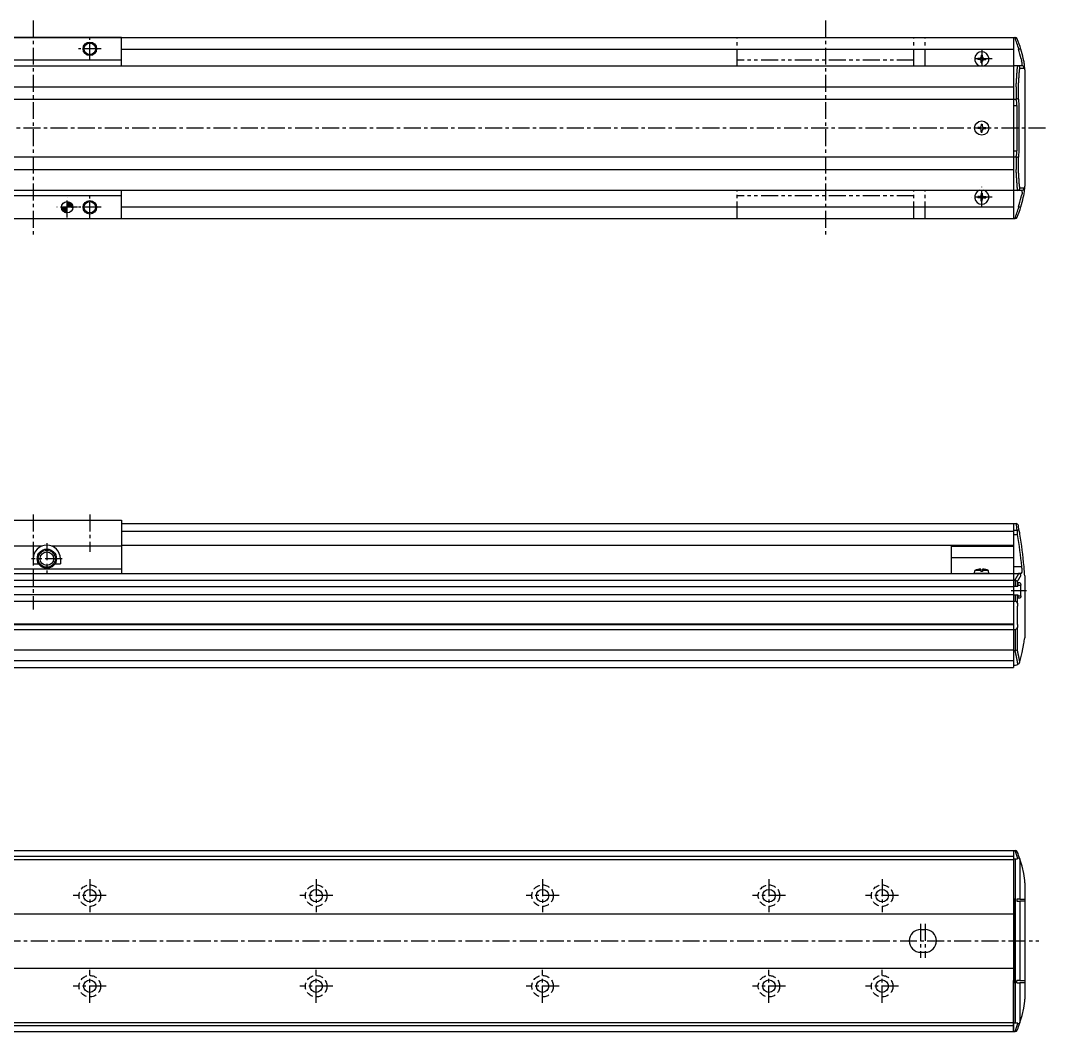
# Model space of a CAD drawing. Extents: x -493 to 383, y 42 to 537.
# Drawn here: x -70.1 to 382.6, y 90.5 to 536.9 of the extents above; entities that cross this region are included whole.
import ezdxf

# ---------------------------------------------------------------- set-up
doc = ezdxf.new("R2010")
doc.units = 0
for name, pattern in [('CENTER', [12, 7.5, -1.5, 1.5, -1.5]), ('DASHED', [4.5, 3, -1.5]), ('PHANTOM', [15, 7.5, -1.5, 1.5, -1.5, 1.5, -1.5])]:
    doc.linetypes.add(name, pattern=pattern)
doc.layers.get('0').update_dxf_attribs({"linetype": 'CONTINUOUS'})
doc.layers.add('CENTER', color=1, linetype='CENTER')

# ---------------------------------------------------------------- blocks, each defined once
blk = doc.blocks.new('DTL0004')
at = {"color": 0, "linetype": 'CONTINUOUS'}
for p, q in [((-3.15, 0), (-3.04, 1.3)), ((3.15, 0), (-3.15, 0)), ((-0.4, 1.3), (-3.04, 1.3)), ((-0.4, 1.89), (-0.4, 0.9)), ((0.4, 0.9), (-0.4, 0.9)), ((0.4, 1.89), (0.4, 0.9)), ((3.04, 1.3), (0.4, 1.3)), ((3.15, 0), (3.04, 1.3))]:
    blk.add_line(p, q, dxfattribs=at)
for start, end in [(92.8723, 112.3565), (67.6435, 87.1277)]:
    blk.add_arc((0, -6.08), 7.98, start, end, dxfattribs=at)
at = {"color": 0}
blk.add_point((0, 0), dxfattribs=at)
blk.add_point((0, 0), dxfattribs=at)
blk = doc.blocks.new('*X6')
at = {"color": 0}
for p, q in [((-265.42, 313.16), (-265.26, 313.33)), ((-265.42, 313.27), (-265.36, 313.33)), ((-265.42, 313.05), (-265.16, 313.31)), ((-265.42, 312.94), (-265.07, 313.29)), ((-265.42, 312.82), (-264.99, 313.26)), ((-265.42, 312.71), (-264.91, 313.23)), ((-265.42, 312.6), (-264.83, 313.19)), ((-265.42, 312.49), (-264.76, 313.15)), ((-265.42, 312.38), (-264.7, 313.1)), ((-265.42, 312.27), (-264.63, 313.06)), ((-265.42, 312.15), (-264.57, 313)), ((-265.38, 312.09), (-264.52, 312.95)), ((-265.27, 312.09), (-264.46, 312.89)), ((-265.15, 312.09), (-264.42, 312.83)), ((-265.04, 312.09), (-264.37, 312.76)), ((-264.93, 312.09), (-264.33, 312.69)), ((-264.82, 312.09), (-264.29, 312.62)), ((-264.71, 312.09), (-264.26, 312.54)), ((-264.6, 312.09), (-264.23, 312.45)), ((-266.67, 312.02), (-266.61, 312.09)), ((-266.66, 311.92), (-266.5, 312.09)), ((-266.65, 311.83), (-266.38, 312.09)), ((-266.62, 311.74), (-266.27, 312.09)), ((-266.6, 311.65), (-266.16, 312.09)), ((-266.56, 311.57), (-266.05, 312.09)), ((-266.53, 311.5), (-265.94, 312.09)), ((-266.48, 311.43), (-265.83, 312.09)), ((-266.44, 311.36), (-265.71, 312.09)), ((-266.39, 311.3), (-265.6, 312.09)), ((-266.34, 311.24), (-265.49, 312.09)), ((-266.28, 311.18), (-265.42, 312.04)), ((-266.23, 311.13), (-265.42, 311.93)), ((-266.16, 311.08), (-265.42, 311.82)), ((-266.1, 311.03), (-265.42, 311.71)), ((-266.03, 310.99), (-265.42, 311.59)), ((-265.95, 310.95), (-265.42, 311.48)), ((-265.87, 310.92), (-265.42, 311.37)), ((-265.79, 310.89), (-265.42, 311.26)), ((-265.7, 310.87), (-265.42, 311.15)), ((-265.61, 310.85), (-265.42, 311.04)), ((-265.51, 310.84), (-265.42, 310.92)), ((-264.48, 312.09), (-264.2, 312.37)), ((-264.37, 312.09), (-264.19, 312.27)), ((-264.26, 312.09), (-264.18, 312.17))]:
    blk.add_line(p, q, dxfattribs=at)

msp = doc.modelspace()

# ---------------------------------------------------------------- linework, layer by layer
at = {"color": 7, "linetype": 'CONTINUOUS'}
for p, q in [((-293.52, 529.44), (368.48, 529.44)), ((-25.52, 529.44), (-103.52, 529.44)), ((-25.52, 516.94), (-25.52, 529.44)), ((368.48, 529.44), (368.48, 449.44)), ((368.48, 529.44), (369.07, 529.44)), ((369.26, 529.44), (369.07, 529.44)), ((-25.52, 524.24), (368.48, 524.24)), ((354.23, 521.69), (354.23, 520.93)), ((354.23, 521.69), (354.73, 521.69)), ((354.73, 521.69), (354.73, 520.93)), ((370.87, 524.26), (370.73, 524.24)), ((-293.52, 516.94), (368.48, 516.94)), ((-25.52, 519.44), (-103.52, 519.44)), ((-25.52, 516.94), (368.48, 516.94)), ((352.73, 520.19), (352.73, 519.69)), ((353.48, 520.19), (352.73, 520.19)), ((353.48, 519.69), (352.73, 519.69)), ((354.23, 518.19), (354.23, 518.94)), ((354.23, 518.19), (354.73, 518.19)), ((354.73, 518.19), (354.73, 518.94)), ((355.48, 520.19), (356.23, 520.19)), ((355.48, 519.69), (356.23, 519.69)), ((356.23, 520.19), (356.23, 519.69)), ((372.15, 516.94), (368.48, 516.94)), ((371.87, 519.94), (372.08, 519.2)), ((373.06, 519.16), (372.85, 520.16)), ((373.39, 517.05), (373.38, 517.06)), ((371.32, 515.94), (373.15, 515.94)), ((373.48, 515.09), (373.48, 463.79)), ((-293.52, 507.71), (368.48, 507.71)), ((369.66, 507.69), (369.67, 507.69)), ((369.67, 507.69), (369.67, 502.19)), ((370.66, 502.78), (370.66, 507.51)), ((-293.52, 502.17), (368.48, 502.17)), ((368.48, 502.19), (369.56, 502.19)), ((368.48, 499.44), (370, 499.44)), ((369.67, 502.19), (369.56, 502.19)), ((370, 499.44), (370, 479.44)), ((370.98, 479.44), (370.98, 499.44)), ((352.73, 489.69), (352.73, 489.19)), ((353.48, 489.69), (352.73, 489.69)), ((353.48, 489.19), (352.73, 489.19)), ((354.23, 491.19), (354.23, 490.43)), ((354.23, 491.19), (354.73, 491.19)), ((354.73, 491.19), (354.73, 490.43)), ((355.48, 489.69), (356.23, 489.69)), ((355.48, 489.19), (356.23, 489.19)), ((356.23, 489.69), (356.23, 489.19)), ((354.23, 487.69), (354.23, 488.44)), ((354.23, 487.69), (354.73, 487.69)), ((354.73, 487.69), (354.73, 488.44)), ((-293.52, 476.7), (368.48, 476.7)), ((368.48, 479.44), (370, 479.44)), ((368.48, 476.69), (369.56, 476.69)), ((369.56, 476.69), (369.67, 476.68)), ((369.67, 476.68), (369.67, 471.19)), ((370.66, 471.36), (370.66, 476.1)), ((-293.52, 471.17), (368.48, 471.17)), ((369.67, 471.19), (369.66, 471.19)), ((-291.52, 461.94), (370.48, 461.94)), ((-25.52, 461.94), (368.48, 461.94)), ((-25.52, 449.44), (-25.52, 461.94)), ((368.48, 461.94), (372.15, 461.94)), ((373.15, 462.94), (371.32, 462.94)), ((-25.52, 459.44), (-103.52, 459.44)), ((352.73, 459.19), (352.73, 458.69)), ((353.48, 459.19), (352.73, 459.19)), ((353.48, 458.69), (352.73, 458.69)), ((354.23, 460.69), (354.23, 459.93)), ((354.23, 460.69), (354.73, 460.69)), ((354.23, 457.19), (354.23, 457.94)), ((354.73, 460.69), (354.73, 459.93)), ((354.73, 457.19), (354.73, 457.94)), ((355.48, 459.19), (356.23, 459.19)), ((355.48, 458.69), (356.23, 458.69)), ((356.23, 459.19), (356.23, 458.69)), ((371.87, 458.94), (372.08, 459.67)), ((372.85, 458.72), (373.06, 459.71)), ((373.38, 461.81), (373.39, 461.82)), ((-25.52, 454.64), (368.48, 454.64)), ((354.23, 457.19), (354.73, 457.19)), ((370.87, 454.61), (370.73, 454.63)), ((-293.52, 449.44), (368.48, 449.44)), ((-103.52, 449.44), (-25.52, 449.44)), ((368.48, 449.44), (369.07, 449.44)), ((369.07, 449.44), (369.26, 449.44)), ((-103.52, 316.26), (-25.52, 316.26)), ((-25.52, 316.26), (-25.52, 292.76)), ((-25.52, 314.76), (368.48, 314.76)), ((368.48, 314.76), (368.48, 252.26)), ((368.48, 314.76), (368.48, 305.26)), ((368.48, 314.76), (369.66, 314.76)), ((368.48, 314.76), (368.48, 305.26)), ((369.67, 314.76), (369.66, 314.76)), ((-25.52, 311.4), (368.48, 311.4)), ((368.48, 311.87), (370.18, 311.87)), ((368.48, 309.99), (370.33, 309.99)), ((-103.52, 304.89), (-60.59, 304.89)), ((-56.44, 304.89), (-25.52, 304.89)), ((-25.52, 305.26), (368.48, 305.26)), ((340.98, 305.26), (340.98, 292.76)), ((340.98, 304.79), (368.48, 304.79)), ((-64.52, 299.26), (-64.52, 297.01)), ((-52.52, 299.26), (-52.52, 297.01)), ((340.98, 299.8), (368.48, 299.8)), ((-103.52, 294.76), (-25.52, 294.76)), ((-64.52, 297.01), (-62.13, 297.01)), ((-54.91, 297.01), (-52.52, 297.01)), ((368.48, 295.76), (372.15, 295.76)), ((-293.52, 292.76), (368.48, 292.76)), ((368.48, 292.76), (370.73, 292.76)), ((368.48, 292.76), (368.48, 251.26)), ((371.87, 292.76), (370.73, 292.76)), ((370.73, 292.76), (370.87, 292.75)), ((372.08, 292.85), (371.87, 292.76)), ((373.38, 293.08), (373.39, 293.06)), ((373.48, 291.76), (373.48, 264.26)), ((-293.52, 289.76), (368.48, 289.76)), ((-293.52, 287.01), (368.48, 287.01)), ((368.48, 289.76), (369.07, 289.76)), ((368.48, 287.16), (370.45, 287.16)), ((369.07, 289.76), (369.26, 289.74)), ((369.26, 289.74), (369.26, 287.16)), ((370.2, 287.16), (370.2, 289.18)), ((371.4, 288.61), (370.45, 288.61)), ((370.45, 288.61), (370.45, 287.16)), ((370.45, 287.61), (371.71, 287.61)), ((371.71, 282.91), (371.71, 287.61)), ((-293.52, 283.51), (368.48, 283.51)), ((368.48, 283.36), (370.45, 283.36)), ((369.26, 283.36), (369.26, 280.49)), ((370.2, 279.69), (370.2, 283.36)), ((370.45, 283.36), (370.45, 281.91)), ((370.45, 282.91), (371.71, 282.91)), ((370.45, 281.91), (371.4, 281.91)), ((-293.52, 280.49), (368.48, 280.49)), ((368.48, 280.49), (369.26, 280.49)), ((370.34, 270.26), (370.34, 278.26)), ((-293.52, 270.56), (368.48, 270.56)), ((-293.52, 270.26), (368.48, 270.26)), ((-293.52, 268.02), (368.48, 268.02)), ((368.48, 268.02), (369.26, 268.02)), ((369.26, 268.02), (369.26, 258.76)), ((370.2, 259.03), (370.2, 268.83)), ((-293.52, 259.03), (368.48, 259.03)), ((368.48, 258.76), (369.21, 258.76)), ((369.26, 258.76), (369.21, 258.76)), ((-293.52, 254.26), (368.48, 254.26)), ((371.37, 253.79), (371.33, 253.65)), ((-293.52, 251.26), (368.48, 251.26)), ((368.48, 252.26), (369.43, 252.26)), ((-293.52, 170.47), (368.48, 170.47)), ((-293.52, 167.87), (368.48, 167.87)), ((368.48, 170.47), (368.48, 90.47)), ((368.48, 170.47), (368.48, 148.02)), ((368.48, 170.47), (369.21, 170.47)), ((369.21, 170.47), (369.26, 170.47)), ((-293.52, 166.47), (368.48, 166.47)), ((368.48, 166.72), (369.43, 166.72)), ((369.43, 94.23), (369.43, 166.72)), ((371.33, 166.68), (371.37, 166.56)), ((371.37, 166.56), (371.37, 148.97)), ((373.48, 156.12), (373.48, 104.82)), ((368.93, 148.97), (368.48, 148.97)), ((368.48, 148.02), (368.93, 148.02)), ((368.93, 148.97), (368.93, 111.97)), ((371.37, 148.97), (369.98, 148.97)), ((369.98, 148.97), (369.98, 147.97)), ((369.98, 147.97), (371.37, 147.97)), ((371.37, 148.97), (373.31, 148.97)), ((371.37, 147.97), (371.37, 112.97)), ((373.31, 147.97), (371.37, 147.97)), ((373.31, 148.97), (373.48, 148.92)), ((373.48, 147.91), (373.31, 147.97)), ((-293.52, 142.47), (368.48, 142.47)), ((327.48, 135.47), (329.48, 135.47)), ((327.48, 125.47), (329.48, 125.47)), ((-293.52, 118.47), (368.48, 118.47)), ((368.93, 112.93), (368.48, 112.92)), ((368.48, 90.47), (368.48, 112.92)), ((368.93, 111.97), (368.48, 111.97)), ((371.37, 112.97), (369.98, 112.97)), ((369.98, 111.97), (369.98, 112.97)), ((369.98, 111.97), (371.37, 111.97)), ((371.37, 112.97), (373.31, 112.97)), ((371.37, 111.97), (371.37, 94.39)), ((373.31, 111.97), (371.37, 111.97)), ((373.31, 112.97), (373.48, 113.04)), ((373.48, 112.03), (373.31, 111.97)), ((-293.52, 94.47), (368.48, 94.47)), ((-293.52, 93.07), (368.48, 93.07)), ((368.48, 94.23), (369.43, 94.23)), ((371.37, 94.39), (371.33, 94.27)), ((-293.52, 90.47), (368.48, 90.47)), ((368.48, 90.47), (369.21, 90.47)), ((369.26, 90.47), (369.21, 90.47))]:
    msp.add_line(p, q, dxfattribs=at)
at = {"color": 3, "linetype": 'PHANTOM'}
for p, q in [((246.48, 516.94), (246.48, 529.44)), ((324.48, 516.94), (324.48, 529.44)), ((329.48, 516.94), (329.48, 529.44)), ((324.48, 519.44), (246.48, 519.44)), ((246.48, 449.44), (246.48, 461.94)), ((324.48, 449.44), (324.48, 461.94)), ((329.48, 449.44), (329.48, 461.94)), ((324.48, 459.44), (246.48, 459.44))]:
    msp.add_line(p, q, dxfattribs=at)
at = {"color": 7, "linetype": 'CONTINUOUS'}
for points in [[(371.77, 524.26), (371.77, 524.26), (371.75, 524.28), (371.65, 524.34), (371.45, 524.35), (371.18, 524.32), (370.87, 524.26)], [(372.39, 517.74), (372.29, 518.3), (372.08, 519.2)], [(372.39, 461.13), (372.29, 460.57), (372.08, 459.67)], [(371.77, 454.61), (371.77, 454.61), (371.75, 454.59), (371.65, 454.53), (371.45, 454.52), (371.18, 454.55), (370.87, 454.61)], [(370.33, 309.99), (370.3, 310.42), (370.25, 311.04), (370.2, 311.54), (370.18, 311.87)], [(372.08, 292.85), (372.29, 293.25), (372.39, 293.71)], [(371.4, 288.61), (371.41, 288.61), (371.51, 288.54), (371.6, 288.37), (371.67, 288.13), (371.71, 287.83), (371.71, 287.61)], [(371.71, 282.91), (371.71, 282.81), (371.68, 282.49), (371.62, 282.2), (371.53, 282), (371.42, 281.91), (371.4, 281.91)], [(370.2, 279.69), (370.28, 279.2), (370.34, 278.26)], [(370.34, 270.26), (370.32, 269.71), (370.2, 268.83)], [(371.37, 253.79), (372.29, 257.88), (373.06, 261.84)], [(371.33, 166.68), (371.28, 166.78), (371.14, 166.91), (370.88, 166.97), (370.49, 166.9)], [(373.06, 160.2), (372.29, 163.47), (371.37, 166.56)], [(371.37, 94.39), (372.29, 97.48), (373.06, 100.75)], [(370.49, 94.05), (370.7, 93.99), (371, 93.99), (371.23, 94.1), (371.33, 94.27)]]:
    msp.add_lwpolyline(points, dxfattribs=at)
for points in [[(369.66, 507.68, 0), (369.67, 507.75, 0), (369.67, 507.81, 0), (369.68, 507.87, 0), (369.68, 507.93, 0), (369.68, 507.99, 0), (369.69, 508.06, 0), (369.69, 508.12, 0), (369.7, 508.18, 0), (369.7, 508.24, 0), (369.7, 508.3, 0), (369.71, 508.37, 0), (369.71, 508.43, 0), (369.72, 508.49, 0), (369.72, 508.55, 0), (369.73, 508.61, 0), (369.73, 508.68, 0), (369.73, 508.74, 0), (369.74, 508.8, 0), (369.74, 508.86, 0), (369.75, 508.92, 0), (369.75, 508.99, 0), (369.75, 509.05, 0), (369.76, 509.11, 0), (369.76, 509.17, 0), (369.77, 509.23, 0), (369.77, 509.29, 0), (369.77, 509.36, 0), (369.78, 509.42, 0), (369.78, 509.48, 0), (369.79, 509.54, 0), (369.79, 509.6, 0), (369.8, 509.67, 0), (369.8, 509.73, 0), (369.8, 509.79, 0), (369.81, 509.85, 0), (369.81, 509.91, 0), (369.82, 509.98, 0), (369.82, 510.04, 0), (369.82, 510.1, 0), (369.83, 510.16, 0), (369.83, 510.22, 0), (369.84, 510.29, 0), (369.84, 510.35, 0), (369.84, 510.41, 0), (369.85, 510.47, 0), (369.85, 510.53, 0), (369.86, 510.6, 0), (369.86, 510.66, 0), (369.86, 510.72, 0), (369.87, 510.78, 0), (369.87, 510.84, 0), (369.88, 510.91, 0), (369.88, 510.97, 0), (369.88, 511.03, 0), (369.89, 511.09, 0), (369.89, 511.15, 0), (369.9, 511.22, 0), (369.9, 511.28, 0), (369.9, 511.34, 0), (369.91, 511.4, 0), (369.91, 511.46, 0), (369.92, 511.53, 0), (369.92, 511.59, 0), (369.92, 511.65, 0), (369.93, 511.71, 0), (369.93, 511.77, 0), (369.94, 511.84, 0), (369.94, 511.9, 0), (369.94, 511.96, 0), (369.95, 512.02, 0), (369.95, 512.08, 0), (369.96, 512.15, 0), (369.96, 512.21, 0), (369.96, 512.27, 0), (369.97, 512.33, 0), (369.97, 512.39, 0), (369.98, 512.46, 0), (369.98, 512.52, 0), (369.98, 512.58, 0), (369.99, 512.64, 0), (369.99, 512.7, 0), (370, 512.77, 0), (370, 512.83, 0), (370, 512.89, 0), (370.01, 512.95, 0), (370.01, 513.01, 0), (370.02, 513.08, 0), (370.02, 513.14, 0), (370.02, 513.2, 0), (370.03, 513.26, 0), (370.03, 513.32, 0), (370.04, 513.39, 0), (370.04, 513.45, 0), (370.04, 513.51, 0), (370.05, 513.57, 0), (370.05, 513.63, 0), (370.06, 513.7, 0), (370.06, 513.76, 0), (370.06, 513.82, 0), (370.07, 513.88, 0), (370.07, 513.94, 0), (370.07, 514.01, 0), (370.08, 514.07, 0), (370.08, 514.13, 0), (370.09, 514.19, 0), (370.09, 514.25, 0), (370.09, 514.32, 0), (370.1, 514.38, 0), (370.1, 514.44, 0), (370.11, 514.5, 0), (370.11, 514.56, 0), (370.11, 514.63, 0), (370.12, 514.69, 0), (370.12, 514.75, 0), (370.13, 514.81, 0), (370.13, 514.87, 0), (370.13, 514.94, 0), (370.14, 515, 0), (370.14, 515.06, 0), (370.14, 515.12, 0), (370.15, 515.18, 0), (370.15, 515.25, 0), (370.16, 515.31, 0), (370.16, 515.37, 0), (370.16, 515.43, 0), (370.17, 515.49, 0), (370.17, 515.56, 0), (370.18, 515.62, 0)], [(370.66, 507.51, 0), (370.66, 507.57, 0), (370.67, 507.63, 0), (370.67, 507.69, 0), (370.67, 507.75, 0), (370.68, 507.81, 0), (370.68, 507.87, 0), (370.69, 507.93, 0), (370.69, 507.99, 0), (370.69, 508.05, 0), (370.7, 508.11, 0), (370.7, 508.18, 0), (370.71, 508.24, 0), (370.71, 508.3, 0), (370.72, 508.36, 0), (370.72, 508.42, 0), (370.72, 508.48, 0), (370.73, 508.54, 0), (370.73, 508.6, 0), (370.74, 508.66, 0), (370.74, 508.72, 0), (370.74, 508.78, 0), (370.75, 508.84, 0), (370.75, 508.9, 0), (370.76, 508.96, 0), (370.76, 509.02, 0), (370.76, 509.08, 0), (370.77, 509.15, 0), (370.77, 509.21, 0), (370.78, 509.27, 0), (370.78, 509.33, 0), (370.78, 509.39, 0), (370.79, 509.45, 0), (370.79, 509.51, 0), (370.8, 509.57, 0), (370.8, 509.63, 0), (370.8, 509.69, 0), (370.81, 509.75, 0), (370.81, 509.81, 0), (370.82, 509.87, 0), (370.82, 509.93, 0), (370.82, 509.99, 0), (370.83, 510.06, 0), (370.83, 510.12, 0), (370.84, 510.18, 0), (370.84, 510.24, 0), (370.84, 510.3, 0), (370.85, 510.36, 0), (370.85, 510.42, 0), (370.86, 510.48, 0), (370.86, 510.54, 0), (370.86, 510.6, 0), (370.87, 510.66, 0), (370.87, 510.72, 0), (370.88, 510.78, 0), (370.88, 510.84, 0), (370.88, 510.9, 0), (370.89, 510.97, 0), (370.89, 511.03, 0), (370.9, 511.09, 0), (370.9, 511.15, 0), (370.9, 511.21, 0), (370.91, 511.27, 0), (370.91, 511.33, 0), (370.91, 511.39, 0), (370.92, 511.45, 0), (370.92, 511.51, 0), (370.93, 511.57, 0), (370.93, 511.63, 0), (370.93, 511.69, 0), (370.94, 511.75, 0), (370.94, 511.82, 0), (370.95, 511.88, 0), (370.95, 511.94, 0), (370.95, 512, 0), (370.96, 512.06, 0), (370.96, 512.12, 0), (370.97, 512.18, 0), (370.97, 512.24, 0), (370.97, 512.3, 0), (370.98, 512.36, 0), (370.98, 512.42, 0), (370.99, 512.48, 0), (370.99, 512.54, 0), (370.99, 512.6, 0), (371, 512.67, 0), (371, 512.73, 0), (371, 512.79, 0), (371.01, 512.85, 0), (371.01, 512.91, 0), (371.02, 512.97, 0), (371.02, 513.03, 0), (371.02, 513.09, 0), (371.03, 513.15, 0), (371.03, 513.21, 0), (371.04, 513.27, 0), (371.04, 513.33, 0), (371.04, 513.39, 0), (371.05, 513.45, 0), (371.05, 513.52, 0), (371.05, 513.58, 0), (371.06, 513.64, 0), (371.06, 513.7, 0), (371.07, 513.76, 0), (371.07, 513.82, 0), (371.07, 513.88, 0), (371.08, 513.94, 0), (371.08, 514, 0), (371.09, 514.06, 0), (371.09, 514.12, 0), (371.09, 514.18, 0), (371.1, 514.24, 0), (371.1, 514.3, 0), (371.1, 514.37, 0), (371.11, 514.43, 0), (371.11, 514.49, 0), (371.12, 514.55, 0), (371.12, 514.61, 0), (371.12, 514.67, 0), (371.13, 514.73, 0), (371.13, 514.79, 0), (371.13, 514.85, 0), (371.14, 514.91, 0), (371.14, 514.97, 0), (371.15, 515.03, 0), (371.15, 515.09, 0), (371.15, 515.16, 0), (371.16, 515.22, 0), (371.16, 515.28, 0)], [(370.18, 463.25, 0), (370.17, 463.31, 0), (370.17, 463.38, 0), (370.16, 463.44, 0), (370.16, 463.5, 0), (370.16, 463.56, 0), (370.15, 463.62, 0), (370.15, 463.69, 0), (370.14, 463.75, 0), (370.14, 463.81, 0), (370.14, 463.87, 0), (370.13, 463.93, 0), (370.13, 464, 0), (370.13, 464.06, 0), (370.12, 464.12, 0), (370.12, 464.18, 0), (370.11, 464.24, 0), (370.11, 464.31, 0), (370.11, 464.37, 0), (370.1, 464.43, 0), (370.1, 464.49, 0), (370.09, 464.55, 0), (370.09, 464.62, 0), (370.09, 464.68, 0), (370.08, 464.74, 0), (370.08, 464.8, 0), (370.07, 464.86, 0), (370.07, 464.93, 0), (370.07, 464.99, 0), (370.06, 465.05, 0), (370.06, 465.11, 0), (370.06, 465.17, 0), (370.05, 465.24, 0), (370.05, 465.3, 0), (370.04, 465.36, 0), (370.04, 465.42, 0), (370.04, 465.48, 0), (370.03, 465.55, 0), (370.03, 465.61, 0), (370.02, 465.67, 0), (370.02, 465.73, 0), (370.02, 465.79, 0), (370.01, 465.86, 0), (370.01, 465.92, 0), (370, 465.98, 0), (370, 466.04, 0), (370, 466.1, 0), (369.99, 466.17, 0), (369.99, 466.23, 0), (369.98, 466.29, 0), (369.98, 466.35, 0), (369.98, 466.41, 0), (369.97, 466.48, 0), (369.97, 466.54, 0), (369.96, 466.6, 0), (369.96, 466.66, 0), (369.96, 466.72, 0), (369.95, 466.79, 0), (369.95, 466.85, 0), (369.94, 466.91, 0), (369.94, 466.97, 0), (369.94, 467.03, 0), (369.93, 467.1, 0), (369.93, 467.16, 0), (369.92, 467.22, 0), (369.92, 467.28, 0), (369.92, 467.34, 0), (369.91, 467.41, 0), (369.91, 467.47, 0), (369.9, 467.53, 0), (369.9, 467.59, 0), (369.9, 467.65, 0), (369.89, 467.72, 0), (369.89, 467.78, 0), (369.88, 467.84, 0), (369.88, 467.9, 0), (369.88, 467.96, 0), (369.87, 468.03, 0), (369.87, 468.09, 0), (369.86, 468.15, 0), (369.86, 468.21, 0), (369.86, 468.27, 0), (369.85, 468.34, 0), (369.85, 468.4, 0), (369.84, 468.46, 0), (369.84, 468.52, 0), (369.84, 468.58, 0), (369.83, 468.65, 0), (369.83, 468.71, 0), (369.82, 468.77, 0), (369.82, 468.83, 0), (369.82, 468.89, 0), (369.81, 468.96, 0), (369.81, 469.02, 0), (369.8, 469.08, 0), (369.8, 469.14, 0), (369.8, 469.2, 0), (369.79, 469.27, 0), (369.79, 469.33, 0), (369.78, 469.39, 0), (369.78, 469.45, 0), (369.77, 469.51, 0), (369.77, 469.58, 0), (369.77, 469.64, 0), (369.76, 469.7, 0), (369.76, 469.76, 0), (369.75, 469.82, 0), (369.75, 469.88, 0), (369.75, 469.95, 0), (369.74, 470.01, 0), (369.74, 470.07, 0), (369.73, 470.13, 0), (369.73, 470.19, 0), (369.73, 470.26, 0), (369.72, 470.32, 0), (369.72, 470.38, 0), (369.71, 470.44, 0), (369.71, 470.5, 0), (369.7, 470.57, 0), (369.7, 470.63, 0), (369.7, 470.69, 0), (369.69, 470.75, 0), (369.69, 470.81, 0), (369.68, 470.88, 0), (369.68, 470.94, 0), (369.68, 471, 0), (369.67, 471.06, 0), (369.67, 471.12, 0), (369.66, 471.18, 0)], [(371.16, 463.59, 0), (371.16, 463.65, 0), (371.15, 463.71, 0), (371.15, 463.78, 0), (371.15, 463.84, 0), (371.14, 463.9, 0), (371.14, 463.96, 0), (371.13, 464.02, 0), (371.13, 464.08, 0), (371.13, 464.14, 0), (371.12, 464.2, 0), (371.12, 464.26, 0), (371.12, 464.32, 0), (371.11, 464.38, 0), (371.11, 464.44, 0), (371.1, 464.5, 0), (371.1, 464.57, 0), (371.1, 464.63, 0), (371.09, 464.69, 0), (371.09, 464.75, 0), (371.09, 464.81, 0), (371.08, 464.87, 0), (371.08, 464.93, 0), (371.07, 464.99, 0), (371.07, 465.05, 0), (371.07, 465.11, 0), (371.06, 465.17, 0), (371.06, 465.23, 0), (371.05, 465.29, 0), (371.05, 465.35, 0), (371.05, 465.42, 0), (371.04, 465.48, 0), (371.04, 465.54, 0), (371.04, 465.6, 0), (371.03, 465.66, 0), (371.03, 465.72, 0), (371.02, 465.78, 0), (371.02, 465.84, 0), (371.02, 465.9, 0), (371.01, 465.96, 0), (371.01, 466.02, 0), (371, 466.08, 0), (371, 466.14, 0), (371, 466.2, 0), (370.99, 466.27, 0), (370.99, 466.33, 0), (370.99, 466.39, 0), (370.98, 466.45, 0), (370.98, 466.51, 0), (370.97, 466.57, 0), (370.97, 466.63, 0), (370.97, 466.69, 0), (370.96, 466.75, 0), (370.96, 466.81, 0), (370.95, 466.87, 0), (370.95, 466.93, 0), (370.95, 466.99, 0), (370.94, 467.05, 0), (370.94, 467.12, 0), (370.93, 467.18, 0), (370.93, 467.24, 0), (370.93, 467.3, 0), (370.92, 467.36, 0), (370.92, 467.42, 0), (370.91, 467.48, 0), (370.91, 467.54, 0), (370.91, 467.6, 0), (370.9, 467.66, 0), (370.9, 467.72, 0), (370.9, 467.78, 0), (370.89, 467.84, 0), (370.89, 467.9, 0), (370.88, 467.97, 0), (370.88, 468.03, 0), (370.88, 468.09, 0), (370.87, 468.15, 0), (370.87, 468.21, 0), (370.86, 468.27, 0), (370.86, 468.33, 0), (370.86, 468.39, 0), (370.85, 468.45, 0), (370.85, 468.51, 0), (370.84, 468.57, 0), (370.84, 468.63, 0), (370.84, 468.69, 0), (370.83, 468.75, 0), (370.83, 468.81, 0), (370.82, 468.88, 0), (370.82, 468.94, 0), (370.82, 469, 0), (370.81, 469.06, 0), (370.81, 469.12, 0), (370.8, 469.18, 0), (370.8, 469.24, 0), (370.8, 469.3, 0), (370.79, 469.36, 0), (370.79, 469.42, 0), (370.78, 469.48, 0), (370.78, 469.54, 0), (370.78, 469.6, 0), (370.77, 469.66, 0), (370.77, 469.72, 0), (370.76, 469.78, 0), (370.76, 469.85, 0), (370.76, 469.91, 0), (370.75, 469.97, 0), (370.75, 470.03, 0), (370.74, 470.09, 0), (370.74, 470.15, 0), (370.74, 470.21, 0), (370.73, 470.27, 0), (370.73, 470.33, 0), (370.72, 470.39, 0), (370.72, 470.45, 0), (370.72, 470.51, 0), (370.71, 470.57, 0), (370.71, 470.63, 0), (370.7, 470.69, 0), (370.7, 470.76, 0), (370.69, 470.82, 0), (370.69, 470.88, 0), (370.69, 470.94, 0), (370.68, 471, 0), (370.68, 471.06, 0), (370.67, 471.12, 0), (370.67, 471.18, 0), (370.67, 471.24, 0), (370.66, 471.3, 0), (370.66, 471.36, 0)], [(369.07, 289.76, 0), (369.08, 289.78, 0), (369.1, 289.8, 0), (369.11, 289.83, 0), (369.13, 289.85, 0), (369.15, 289.87, 0), (369.16, 289.9, 0), (369.18, 289.92, 0), (369.19, 289.94, 0), (369.21, 289.96, 0), (369.22, 289.99, 0), (369.24, 290.01, 0), (369.26, 290.03, 0), (369.27, 290.06, 0), (369.29, 290.08, 0), (369.3, 290.1, 0), (369.32, 290.13, 0), (369.33, 290.15, 0), (369.35, 290.17, 0), (369.36, 290.19, 0), (369.38, 290.22, 0), (369.4, 290.24, 0), (369.41, 290.26, 0), (369.43, 290.29, 0), (369.44, 290.31, 0), (369.46, 290.33, 0), (369.47, 290.36, 0), (369.49, 290.38, 0), (369.5, 290.4, 0), (369.52, 290.43, 0), (369.53, 290.45, 0), (369.55, 290.47, 0), (369.56, 290.5, 0), (369.58, 290.52, 0), (369.59, 290.54, 0), (369.61, 290.57, 0), (369.62, 290.59, 0), (369.64, 290.61, 0), (369.65, 290.63, 0), (369.67, 290.66, 0), (369.68, 290.68, 0), (369.7, 290.7, 0), (369.71, 290.73, 0), (369.73, 290.75, 0), (369.74, 290.77, 0), (369.76, 290.8, 0), (369.77, 290.82, 0), (369.79, 290.84, 0), (369.8, 290.87, 0), (369.81, 290.89, 0), (369.83, 290.91, 0), (369.84, 290.94, 0), (369.86, 290.96, 0), (369.87, 290.98, 0), (369.89, 291.01, 0), (369.9, 291.03, 0), (369.92, 291.05, 0), (369.93, 291.08, 0), (369.94, 291.1, 0), (369.96, 291.12, 0), (369.97, 291.15, 0), (369.99, 291.17, 0), (370, 291.19, 0), (370.02, 291.22, 0), (370.03, 291.24, 0), (370.04, 291.26, 0), (370.06, 291.29, 0), (370.07, 291.31, 0), (370.09, 291.33, 0), (370.1, 291.36, 0), (370.11, 291.38, 0), (370.13, 291.4, 0), (370.14, 291.43, 0), (370.16, 291.45, 0), (370.17, 291.47, 0), (370.18, 291.5, 0), (370.2, 291.52, 0), (370.21, 291.54, 0), (370.22, 291.57, 0), (370.24, 291.59, 0), (370.25, 291.61, 0), (370.27, 291.64, 0), (370.28, 291.66, 0), (370.29, 291.69, 0), (370.31, 291.71, 0), (370.32, 291.73, 0), (370.33, 291.76, 0), (370.35, 291.78, 0), (370.36, 291.8, 0), (370.37, 291.83, 0), (370.39, 291.85, 0), (370.4, 291.87, 0), (370.41, 291.9, 0), (370.43, 291.92, 0), (370.44, 291.94, 0), (370.45, 291.97, 0), (370.47, 291.99, 0), (370.48, 292.01, 0), (370.49, 292.04, 0), (370.51, 292.06, 0), (370.52, 292.08, 0), (370.53, 292.11, 0), (370.54, 292.13, 0), (370.56, 292.16, 0), (370.57, 292.18, 0), (370.58, 292.2, 0), (370.6, 292.23, 0), (370.61, 292.25, 0), (370.62, 292.27, 0), (370.64, 292.3, 0), (370.65, 292.32, 0), (370.66, 292.34, 0), (370.67, 292.37, 0), (370.69, 292.39, 0), (370.7, 292.42, 0), (370.71, 292.44, 0), (370.72, 292.46, 0), (370.74, 292.49, 0), (370.75, 292.51, 0), (370.76, 292.53, 0), (370.77, 292.56, 0), (370.79, 292.58, 0), (370.8, 292.6, 0), (370.81, 292.63, 0), (370.82, 292.65, 0), (370.84, 292.68, 0), (370.85, 292.7, 0), (370.86, 292.72, 0), (370.87, 292.75, 0)], [(370.2, 289.18, 0), (370.21, 289.2, 0), (370.22, 289.22, 0), (370.24, 289.24, 0), (370.25, 289.26, 0), (370.26, 289.28, 0), (370.28, 289.3, 0), (370.29, 289.32, 0), (370.3, 289.34, 0), (370.32, 289.36, 0), (370.33, 289.38, 0), (370.35, 289.4, 0), (370.36, 289.42, 0), (370.37, 289.44, 0), (370.39, 289.46, 0), (370.4, 289.48, 0), (370.41, 289.5, 0), (370.43, 289.52, 0), (370.44, 289.54, 0), (370.45, 289.56, 0), (370.47, 289.58, 0), (370.48, 289.6, 0), (370.49, 289.62, 0), (370.5, 289.64, 0), (370.52, 289.66, 0), (370.53, 289.68, 0), (370.54, 289.7, 0), (370.56, 289.72, 0), (370.57, 289.74, 0), (370.58, 289.76, 0), (370.6, 289.78, 0), (370.61, 289.8, 0), (370.62, 289.82, 0), (370.64, 289.84, 0), (370.65, 289.86, 0), (370.66, 289.88, 0), (370.67, 289.9, 0), (370.69, 289.92, 0), (370.7, 289.94, 0), (370.71, 289.96, 0), (370.73, 289.98, 0), (370.74, 290, 0), (370.75, 290.02, 0), (370.76, 290.04, 0), (370.78, 290.06, 0), (370.79, 290.08, 0), (370.8, 290.1, 0), (370.81, 290.12, 0), (370.83, 290.14, 0), (370.84, 290.16, 0), (370.85, 290.18, 0), (370.87, 290.2, 0), (370.88, 290.22, 0), (370.89, 290.24, 0), (370.9, 290.26, 0), (370.92, 290.28, 0), (370.93, 290.3, 0), (370.94, 290.32, 0), (370.95, 290.34, 0), (370.96, 290.36, 0), (370.98, 290.38, 0), (370.99, 290.4, 0), (371, 290.42, 0), (371.01, 290.44, 0), (371.03, 290.46, 0), (371.04, 290.48, 0), (371.05, 290.5, 0), (371.06, 290.52, 0), (371.08, 290.54, 0), (371.09, 290.56, 0), (371.1, 290.58, 0), (371.11, 290.6, 0), (371.12, 290.62, 0), (371.14, 290.64, 0), (371.15, 290.66, 0), (371.16, 290.68, 0), (371.17, 290.7, 0), (371.18, 290.72, 0), (371.2, 290.74, 0), (371.21, 290.76, 0), (371.22, 290.78, 0), (371.23, 290.8, 0), (371.24, 290.82, 0), (371.26, 290.84, 0), (371.27, 290.86, 0), (371.28, 290.88, 0), (371.29, 290.9, 0), (371.3, 290.92, 0), (371.31, 290.94, 0), (371.33, 290.96, 0), (371.34, 290.99, 0), (371.35, 291.01, 0), (371.36, 291.03, 0), (371.37, 291.05, 0), (371.38, 291.07, 0), (371.4, 291.09, 0), (371.41, 291.11, 0), (371.42, 291.13, 0), (371.43, 291.15, 0), (371.44, 291.17, 0), (371.45, 291.19, 0), (371.47, 291.21, 0), (371.48, 291.23, 0), (371.49, 291.25, 0), (371.5, 291.27, 0), (371.51, 291.29, 0), (371.52, 291.31, 0), (371.53, 291.33, 0), (371.54, 291.35, 0), (371.56, 291.37, 0), (371.57, 291.39, 0), (371.58, 291.41, 0), (371.59, 291.43, 0), (371.6, 291.45, 0), (371.61, 291.47, 0), (371.62, 291.49, 0), (371.63, 291.51, 0), (371.65, 291.53, 0), (371.66, 291.55, 0), (371.67, 291.57, 0), (371.68, 291.59, 0), (371.69, 291.61, 0), (371.7, 291.64, 0), (371.71, 291.66, 0), (371.72, 291.68, 0), (371.73, 291.7, 0), (371.74, 291.72, 0), (371.76, 291.74, 0), (371.77, 291.76, 0)], [(370.49, 252.56, 0), (370.48, 252.61, 0), (370.47, 252.66, 0), (370.46, 252.71, 0), (370.45, 252.76, 0), (370.44, 252.81, 0), (370.44, 252.86, 0), (370.43, 252.91, 0), (370.42, 252.96, 0), (370.41, 253, 0), (370.4, 253.05, 0), (370.39, 253.1, 0), (370.38, 253.15, 0), (370.37, 253.2, 0), (370.36, 253.25, 0), (370.35, 253.3, 0), (370.34, 253.35, 0), (370.33, 253.39, 0), (370.32, 253.44, 0), (370.32, 253.49, 0), (370.31, 253.54, 0), (370.3, 253.59, 0), (370.29, 253.64, 0), (370.28, 253.69, 0), (370.27, 253.74, 0), (370.26, 253.78, 0), (370.25, 253.83, 0), (370.24, 253.88, 0), (370.23, 253.93, 0), (370.22, 253.98, 0), (370.21, 254.03, 0), (370.2, 254.08, 0), (370.19, 254.13, 0), (370.18, 254.17, 0), (370.17, 254.22, 0), (370.16, 254.27, 0), (370.15, 254.32, 0), (370.14, 254.37, 0), (370.13, 254.42, 0), (370.13, 254.47, 0), (370.12, 254.51, 0), (370.11, 254.56, 0), (370.1, 254.61, 0), (370.09, 254.66, 0), (370.08, 254.71, 0), (370.07, 254.76, 0), (370.06, 254.81, 0), (370.05, 254.85, 0), (370.04, 254.9, 0), (370.03, 254.95, 0), (370.02, 255, 0), (370.01, 255.05, 0), (370, 255.1, 0), (369.99, 255.15, 0), (369.98, 255.19, 0), (369.97, 255.24, 0), (369.96, 255.29, 0), (369.95, 255.34, 0), (369.94, 255.39, 0), (369.93, 255.44, 0), (369.92, 255.48, 0), (369.91, 255.53, 0), (369.9, 255.58, 0), (369.89, 255.63, 0), (369.88, 255.68, 0), (369.87, 255.73, 0), (369.86, 255.78, 0), (369.85, 255.82, 0), (369.84, 255.87, 0), (369.83, 255.92, 0), (369.82, 255.97, 0), (369.81, 256.02, 0), (369.8, 256.07, 0), (369.79, 256.11, 0), (369.78, 256.16, 0), (369.77, 256.21, 0), (369.76, 256.26, 0), (369.75, 256.31, 0), (369.74, 256.36, 0), (369.73, 256.4, 0), (369.72, 256.45, 0), (369.71, 256.5, 0), (369.7, 256.55, 0), (369.69, 256.6, 0), (369.68, 256.64, 0), (369.67, 256.69, 0), (369.66, 256.74, 0), (369.65, 256.79, 0), (369.64, 256.84, 0), (369.63, 256.89, 0), (369.62, 256.93, 0), (369.61, 256.98, 0), (369.59, 257.03, 0), (369.58, 257.08, 0), (369.57, 257.13, 0), (369.56, 257.17, 0), (369.55, 257.22, 0), (369.54, 257.27, 0), (369.53, 257.32, 0), (369.52, 257.37, 0), (369.51, 257.42, 0), (369.5, 257.46, 0), (369.49, 257.51, 0), (369.48, 257.56, 0), (369.47, 257.61, 0), (369.46, 257.66, 0), (369.45, 257.7, 0), (369.44, 257.75, 0), (369.43, 257.8, 0), (369.42, 257.85, 0), (369.41, 257.9, 0), (369.4, 257.94, 0), (369.38, 257.99, 0), (369.37, 258.04, 0), (369.36, 258.09, 0), (369.35, 258.14, 0), (369.34, 258.18, 0), (369.33, 258.23, 0), (369.32, 258.28, 0), (369.31, 258.33, 0), (369.3, 258.37, 0), (369.29, 258.42, 0), (369.28, 258.47, 0), (369.27, 258.52, 0), (369.26, 258.57, 0), (369.24, 258.61, 0), (369.23, 258.66, 0), (369.22, 258.71, 0), (369.21, 258.76, 0)], [(371.33, 253.65, 0), (371.32, 253.69, 0), (371.31, 253.73, 0), (371.31, 253.78, 0), (371.3, 253.82, 0), (371.29, 253.86, 0), (371.28, 253.9, 0), (371.27, 253.94, 0), (371.27, 253.99, 0), (371.26, 254.03, 0), (371.25, 254.07, 0), (371.24, 254.11, 0), (371.23, 254.16, 0), (371.22, 254.2, 0), (371.22, 254.24, 0), (371.21, 254.28, 0), (371.2, 254.33, 0), (371.19, 254.37, 0), (371.18, 254.41, 0), (371.17, 254.45, 0), (371.17, 254.5, 0), (371.16, 254.54, 0), (371.15, 254.58, 0), (371.14, 254.62, 0), (371.13, 254.66, 0), (371.12, 254.71, 0), (371.11, 254.75, 0), (371.11, 254.79, 0), (371.1, 254.83, 0), (371.09, 254.88, 0), (371.08, 254.92, 0), (371.07, 254.96, 0), (371.06, 255, 0), (371.06, 255.04, 0), (371.05, 255.09, 0), (371.04, 255.13, 0), (371.03, 255.17, 0), (371.02, 255.21, 0), (371.01, 255.26, 0), (371, 255.3, 0), (371, 255.34, 0), (370.99, 255.38, 0), (370.98, 255.42, 0), (370.97, 255.47, 0), (370.96, 255.51, 0), (370.95, 255.55, 0), (370.94, 255.59, 0), (370.93, 255.63, 0), (370.93, 255.68, 0), (370.92, 255.72, 0), (370.91, 255.76, 0), (370.9, 255.8, 0), (370.89, 255.85, 0), (370.88, 255.89, 0), (370.87, 255.93, 0), (370.86, 255.97, 0), (370.86, 256.01, 0), (370.85, 256.06, 0), (370.84, 256.1, 0), (370.83, 256.14, 0), (370.82, 256.18, 0), (370.81, 256.22, 0), (370.8, 256.27, 0), (370.79, 256.31, 0), (370.79, 256.35, 0), (370.78, 256.39, 0), (370.77, 256.43, 0), (370.76, 256.48, 0), (370.75, 256.52, 0), (370.74, 256.56, 0), (370.73, 256.6, 0), (370.72, 256.64, 0), (370.71, 256.69, 0), (370.71, 256.73, 0), (370.7, 256.77, 0), (370.69, 256.81, 0), (370.68, 256.85, 0), (370.67, 256.9, 0), (370.66, 256.94, 0), (370.65, 256.98, 0), (370.64, 257.02, 0), (370.63, 257.06, 0), (370.62, 257.11, 0), (370.62, 257.15, 0), (370.61, 257.19, 0), (370.6, 257.23, 0), (370.59, 257.27, 0), (370.58, 257.31, 0), (370.57, 257.36, 0), (370.56, 257.4, 0), (370.55, 257.44, 0), (370.54, 257.48, 0), (370.53, 257.52, 0), (370.52, 257.57, 0), (370.51, 257.61, 0), (370.51, 257.65, 0), (370.5, 257.69, 0), (370.49, 257.73, 0), (370.48, 257.77, 0), (370.47, 257.82, 0), (370.46, 257.86, 0), (370.45, 257.9, 0), (370.44, 257.94, 0), (370.43, 257.98, 0), (370.42, 258.03, 0), (370.41, 258.07, 0), (370.4, 258.11, 0), (370.39, 258.15, 0), (370.39, 258.19, 0), (370.38, 258.23, 0), (370.37, 258.28, 0), (370.36, 258.32, 0), (370.35, 258.36, 0), (370.34, 258.4, 0), (370.33, 258.44, 0), (370.32, 258.48, 0), (370.31, 258.53, 0), (370.3, 258.57, 0), (370.29, 258.61, 0), (370.28, 258.65, 0), (370.27, 258.69, 0), (370.26, 258.73, 0), (370.25, 258.78, 0), (370.24, 258.82, 0), (370.23, 258.86, 0), (370.22, 258.9, 0), (370.22, 258.94, 0), (370.21, 258.98, 0), (370.2, 259.03, 0)], [(369.43, 166.72, 0), (369.43, 166.72, 0), (369.44, 166.72, 0), (369.45, 166.72, 0), (369.46, 166.72, 0), (369.47, 166.72, 0), (369.48, 166.72, 0), (369.49, 166.72, 0), (369.5, 166.72, 0), (369.5, 166.72, 0), (369.51, 166.72, 0), (369.52, 166.72, 0), (369.53, 166.72, 0), (369.54, 166.72, 0), (369.55, 166.72, 0), (369.56, 166.72, 0), (369.57, 166.72, 0), (369.57, 166.72, 0), (369.58, 166.72, 0), (369.59, 166.72, 0), (369.6, 166.72, 0), (369.61, 166.72, 0), (369.62, 166.72, 0), (369.63, 166.72, 0), (369.64, 166.73, 0), (369.64, 166.73, 0), (369.65, 166.73, 0), (369.66, 166.73, 0), (369.67, 166.73, 0), (369.68, 166.73, 0), (369.69, 166.73, 0), (369.7, 166.73, 0), (369.71, 166.73, 0), (369.71, 166.73, 0), (369.72, 166.73, 0), (369.73, 166.73, 0), (369.74, 166.73, 0), (369.75, 166.73, 0), (369.76, 166.73, 0), (369.77, 166.74, 0), (369.77, 166.74, 0), (369.78, 166.74, 0), (369.79, 166.74, 0), (369.8, 166.74, 0), (369.81, 166.74, 0), (369.82, 166.74, 0), (369.83, 166.74, 0), (369.84, 166.74, 0), (369.84, 166.74, 0), (369.85, 166.75, 0), (369.86, 166.75, 0), (369.87, 166.75, 0), (369.88, 166.75, 0), (369.89, 166.75, 0), (369.9, 166.75, 0), (369.9, 166.75, 0), (369.91, 166.75, 0), (369.92, 166.75, 0), (369.93, 166.76, 0), (369.94, 166.76, 0), (369.95, 166.76, 0), (369.95, 166.76, 0), (369.96, 166.76, 0), (369.97, 166.76, 0), (369.98, 166.76, 0), (369.99, 166.77, 0), (370, 166.77, 0), (370, 166.77, 0), (370.01, 166.77, 0), (370.02, 166.77, 0), (370.03, 166.77, 0), (370.04, 166.77, 0), (370.05, 166.78, 0), (370.06, 166.78, 0), (370.06, 166.78, 0), (370.07, 166.78, 0), (370.08, 166.78, 0), (370.09, 166.78, 0), (370.1, 166.79, 0), (370.1, 166.79, 0), (370.11, 166.79, 0), (370.12, 166.79, 0), (370.13, 166.79, 0), (370.14, 166.79, 0), (370.15, 166.8, 0), (370.15, 166.8, 0), (370.16, 166.8, 0), (370.17, 166.8, 0), (370.18, 166.8, 0), (370.19, 166.81, 0), (370.19, 166.81, 0), (370.2, 166.81, 0), (370.21, 166.81, 0), (370.22, 166.81, 0), (370.23, 166.82, 0), (370.23, 166.82, 0), (370.24, 166.82, 0), (370.25, 166.82, 0), (370.26, 166.82, 0), (370.27, 166.83, 0), (370.27, 166.83, 0), (370.28, 166.83, 0), (370.29, 166.83, 0), (370.3, 166.83, 0), (370.31, 166.84, 0), (370.31, 166.84, 0), (370.32, 166.84, 0), (370.33, 166.84, 0), (370.34, 166.85, 0), (370.35, 166.85, 0), (370.35, 166.85, 0), (370.36, 166.85, 0), (370.37, 166.86, 0), (370.38, 166.86, 0), (370.38, 166.86, 0), (370.39, 166.86, 0), (370.4, 166.86, 0), (370.41, 166.87, 0), (370.41, 166.87, 0), (370.42, 166.87, 0), (370.43, 166.87, 0), (370.44, 166.88, 0), (370.45, 166.88, 0), (370.45, 166.88, 0), (370.46, 166.89, 0), (370.47, 166.89, 0), (370.48, 166.89, 0), (370.48, 166.89, 0), (370.49, 166.9, 0)], [(370.49, 94.05, 0), (370.48, 94.05, 0), (370.48, 94.05, 0), (370.47, 94.06, 0), (370.46, 94.06, 0), (370.45, 94.06, 0), (370.45, 94.06, 0), (370.44, 94.07, 0), (370.43, 94.07, 0), (370.42, 94.07, 0), (370.41, 94.07, 0), (370.41, 94.08, 0), (370.4, 94.08, 0), (370.39, 94.08, 0), (370.38, 94.08, 0), (370.38, 94.09, 0), (370.37, 94.09, 0), (370.36, 94.09, 0), (370.35, 94.09, 0), (370.35, 94.1, 0), (370.34, 94.1, 0), (370.33, 94.1, 0), (370.32, 94.1, 0), (370.31, 94.1, 0), (370.31, 94.11, 0), (370.3, 94.11, 0), (370.29, 94.11, 0), (370.28, 94.11, 0), (370.27, 94.12, 0), (370.27, 94.12, 0), (370.26, 94.12, 0), (370.25, 94.12, 0), (370.24, 94.12, 0), (370.23, 94.13, 0), (370.23, 94.13, 0), (370.22, 94.13, 0), (370.21, 94.13, 0), (370.2, 94.13, 0), (370.19, 94.14, 0), (370.19, 94.14, 0), (370.18, 94.14, 0), (370.17, 94.14, 0), (370.16, 94.14, 0), (370.15, 94.15, 0), (370.15, 94.15, 0), (370.14, 94.15, 0), (370.13, 94.15, 0), (370.12, 94.15, 0), (370.11, 94.15, 0), (370.1, 94.16, 0), (370.1, 94.16, 0), (370.09, 94.16, 0), (370.08, 94.16, 0), (370.07, 94.16, 0), (370.06, 94.16, 0), (370.06, 94.17, 0), (370.05, 94.17, 0), (370.04, 94.17, 0), (370.03, 94.17, 0), (370.02, 94.17, 0), (370.01, 94.17, 0), (370, 94.17, 0), (370, 94.18, 0), (369.99, 94.18, 0), (369.98, 94.18, 0), (369.97, 94.18, 0), (369.96, 94.18, 0), (369.95, 94.18, 0), (369.95, 94.18, 0), (369.94, 94.19, 0), (369.93, 94.19, 0), (369.92, 94.19, 0), (369.91, 94.19, 0), (369.9, 94.19, 0), (369.9, 94.19, 0), (369.89, 94.19, 0), (369.88, 94.19, 0), (369.87, 94.2, 0), (369.86, 94.2, 0), (369.85, 94.2, 0), (369.84, 94.2, 0), (369.84, 94.2, 0), (369.83, 94.2, 0), (369.82, 94.2, 0), (369.81, 94.2, 0), (369.8, 94.2, 0), (369.79, 94.2, 0), (369.78, 94.21, 0), (369.77, 94.21, 0), (369.77, 94.21, 0), (369.76, 94.21, 0), (369.75, 94.21, 0), (369.74, 94.21, 0), (369.73, 94.21, 0), (369.72, 94.21, 0), (369.71, 94.21, 0), (369.71, 94.21, 0), (369.7, 94.21, 0), (369.69, 94.21, 0), (369.68, 94.22, 0), (369.67, 94.22, 0), (369.66, 94.22, 0), (369.65, 94.22, 0), (369.64, 94.22, 0), (369.64, 94.22, 0), (369.63, 94.22, 0), (369.62, 94.22, 0), (369.61, 94.22, 0), (369.6, 94.22, 0), (369.59, 94.22, 0), (369.58, 94.22, 0), (369.57, 94.22, 0), (369.57, 94.22, 0), (369.56, 94.22, 0), (369.55, 94.22, 0), (369.54, 94.22, 0), (369.53, 94.22, 0), (369.52, 94.22, 0), (369.51, 94.22, 0), (369.5, 94.22, 0), (369.5, 94.22, 0), (369.49, 94.22, 0), (369.48, 94.22, 0), (369.47, 94.22, 0), (369.46, 94.22, 0), (369.45, 94.22, 0), (369.44, 94.22, 0), (369.43, 94.22, 0), (369.43, 94.22, 0)]]:
    msp.add_polyline3d(points, dxfattribs=at)
for centre, radius in [((-39.52, 524.44), 3), ((-39.52, 524.44), 2.5), ((354.48, 489.44), 3.15), ((-39.52, 454.44), 3), ((-49.52, 454.44), 2.5), ((-39.52, 454.44), 2.5), ((-58.52, 299.26), 4.25), ((-58.52, 299.26), 3.75), ((-58.52, 299.26), 3), ((-39.52, 150.47), 2.75), ((60.48, 150.47), 2.75), ((160.48, 150.47), 2.75), ((260.48, 150.47), 2.75), ((310.48, 150.47), 2.75), ((-39.52, 110.47), 2.75), ((60.48, 110.47), 2.75), ((160.48, 110.47), 2.75), ((260.48, 110.47), 2.75), ((310.48, 110.47), 2.75)]:
    msp.add_circle(centre, radius, dxfattribs=at)
at = {"color": 3, "linetype": 'DASHED'}
for centre in [(-39.52, 150.47), (60.48, 150.47), (160.48, 150.47), (260.48, 150.47), (310.48, 150.47), (-39.52, 110.47), (60.48, 110.47), (160.48, 110.47), (260.48, 110.47), (310.48, 110.47)]:
    msp.add_circle(centre, 4.75, dxfattribs=at)
at = {"color": 7, "linetype": 'CONTINUOUS'}
for centre, radius, start, end in [((314.32, 507.44), 59, 16.566, 21.8934), ((369.26, 528.44), 1, 21.3711, 90), ((314.32, 506.94), 60, 16.7828, 21.3711), ((354.48, 519.94), 3.15, 287.7528, 252.2472), ((353.48, 520.93), 0.748, 270, 0), ((355.48, 520.93), 0.748, 180, 270), ((314.32, 506.94), 59, 12.7289, 17.0548), ((314.32, 506.94), 60, 12.7289, 16.7828), ((353.48, 518.94), 0.748, 0, 90.0001), ((355.48, 518.94), 0.748, 90, 180), ((374.15, 515.81), 3.98, 163.6112, 182.7638), ((370.33, 515.94), 0.993, 359.6186, 89.6134), ((370.78, 517.76), 1.6, 328.8724, 359.134), ((372.15, 515.94), 0.998, 359.8808, 89.8803), ((353.48, 515.09), 20, 5.6778, 11.7572), ((370.94, 516.98), 2.45, 334.6308, 1.5575), ((353.48, 515.09), 20, 0, 5.6392), ((372.25, 515.36), 1.09, 148.4536, 184.5411), ((369.68, 503.3), 1.1, 269.5212, 331.9289), ((357.89, 499.85), 13.1, 358.2038, 12.9244), ((363.72, 499.85), 6.3, 356.229, 21.7736), ((353.48, 490.43), 0.748, 270, 0), ((353.48, 488.44), 0.748, 0, 90.0001), ((355.48, 490.43), 0.748, 180, 270), ((355.48, 488.44), 0.748, 90, 180), ((363.82, 479.01), 6.19, 338.0119, 3.9855), ((369.68, 475.58), 1.1, 28.0711, 90.4788), ((357.24, 479.09), 13.75, 347.4233, 1.4486), ((354.48, 458.94), 3.15, 107.7528, 72.2472), ((373.33, 462.96), 3.17, 174.7294, 198.8955), ((370.33, 462.93), 0.993, 270.3866, 0.3814), ((372.05, 463.46), 0.898, 171.3652, 215.6401), ((372.15, 462.93), 0.998, 270.1197, 0.1192), ((370.78, 461.11), 1.6, 0.866, 31.1276), ((371.27, 461.96), 2.12, 356.2843, 27.5275), ((353.48, 463.79), 20, 354.3608, 0), ((353.48, 459.93), 0.748, 270, 0), ((353.48, 457.94), 0.748, 0, 90.0001), ((355.48, 459.93), 0.748, 180, 270), ((355.48, 457.94), 0.748, 90, 180), ((314.32, 471.94), 59, 342.9452, 347.2711), ((314.32, 471.94), 60, 343.2172, 347.2711), ((353.48, 463.79), 20, 348.2428, 354.3222), ((314.32, 471.44), 59, 338.1066, 343.434), ((314.32, 471.94), 60, 338.6289, 343.2172), ((369.26, 450.44), 1, 270, 338.6289), ((173.98, 278.56), 199, 9.6347, 10.4791), ((369.67, 313.76), 1, 10.4615, 90), ((173.98, 277.62), 200, 9.6347, 10.4615), ((370.22, 310.91), 0.959, 11.1474, 92.704), ((173.98, 277.62), 199, 5.2282, 9.3604), ((173.98, 277.62), 200, 9.3604, 9.6347), ((173.98, 277.62), 200, 5.2282, 9.3604), ((-58.52, 299.26), 6, 0, 180), ((260.14, 282.09), 112.85, 5.9119, 6.9562), ((173.98, 277.62), 200, 4.4273, 5.2282), ((370.69, 291.68), 1.08, 4.0708, 80.082), ((173.98, 277.62), 200, 4.0523, 4.4273), ((369.05, 288.33), 1.42, 36.7839, 81.5243), ((369.28, 279.57), 0.923, 7.4585, 90.9988), ((369.28, 268.94), 0.92, 268.8348, 352.7079), ((225.48, 288.67), 150, 349.695, 350.6332), ((369.26, 260.54), 1.78, 270.0827, 301.7133), ((369.43, 254.26), 2, 302.1468, 342.2552), ((369.43, 254.26), 2, 270, 302.1468), ((314.32, 148.84), 59, 17.8226, 21.5109), ((369.26, 169.47), 1, 21.3711, 90), ((314.32, 147.97), 60, 18.1668, 21.3711), ((353.48, 156.12), 20, 0, 11.7572), ((327.48, 130.47), 5, 90, 270), ((329.48, 130.47), 5, 270, 90), ((353.48, 104.82), 20, 348.2428, 0), ((314.32, 112.11), 59, 338.4891, 342.1774), ((369.26, 91.47), 1, 270, 338.6289), ((314.32, 112.97), 60, 338.6289, 341.8332)]:
    msp.add_arc(centre, radius, start, end, dxfattribs=at)
at = {"layer": 'CENTER', "color": 1, "linetype": 'CENTER'}
for p, q in [((-64.52, 536.94), (-64.52, 441.94)), ((285.48, 536.94), (285.48, 441.94)), ((-39.52, 519.4), (-39.52, 529.48)), ((-34.48, 524.44), (-44.56, 524.44)), ((354.48, 524.48), (354.48, 515.4)), ((359.02, 519.94), (349.94, 519.94)), ((382.64, 489.44), (-330.94, 489.44)), ((354.48, 454.4), (354.48, 463.48)), ((-49.52, 449.9), (-49.52, 458.98)), ((-39.52, 449.4), (-39.52, 459.48)), ((359.02, 458.94), (349.94, 458.94)), ((-44.98, 454.44), (-54.06, 454.44)), ((-34.48, 454.44), (-44.56, 454.44)), ((-64.52, 318.76), (-64.52, 276.88)), ((-39.52, 318.76), (-39.52, 302.3)), ((-58.52, 306.05), (-58.52, 292.47)), ((-51.73, 299.26), (-65.31, 299.26)), ((367.48, 285.26), (374.26, 285.26)), ((-39.52, 157.76), (-39.52, 143.18)), ((60.48, 157.76), (60.48, 143.18)), ((160.48, 157.76), (160.48, 143.18)), ((260.48, 157.76), (260.48, 143.18)), ((310.48, 157.76), (310.48, 143.18)), ((-32.23, 150.47), (-46.81, 150.47)), ((67.77, 150.47), (53.19, 150.47)), ((167.77, 150.47), (153.19, 150.47)), ((267.77, 150.47), (253.19, 150.47)), ((317.77, 150.47), (303.19, 150.47)), ((327.48, 138.01), (327.48, 122.93)), ((329.48, 138.01), (329.48, 122.93)), ((-341.63, 130.47), (379.71, 130.47)), ((-39.52, 103.18), (-39.52, 117.76)), ((60.48, 103.18), (60.48, 117.76)), ((160.48, 103.18), (160.48, 117.76)), ((260.48, 103.18), (260.48, 117.76)), ((310.48, 103.18), (310.48, 117.76)), ((-32.23, 110.47), (-46.81, 110.47)), ((67.77, 110.47), (53.19, 110.47)), ((167.77, 110.47), (153.19, 110.47)), ((267.77, 110.47), (253.19, 110.47)), ((317.77, 110.47), (303.19, 110.47))]:
    msp.add_line(p, q, dxfattribs=at)

# ---------------------------------------------------------------- block references
at = {"color": 7, "linetype": 'CONTINUOUS', "xscale": 2, "yscale": 2, "zscale": 2}
msp.add_blockref('*X6', (481.33, -169.74), dxfattribs=at)
at = {"color": 7, "linetype": 'CONTINUOUS', "zscale": 2}
msp.add_blockref('DTL0004', (354.48, 292.76), dxfattribs=at)

doc.saveas('drawing.dxf')
